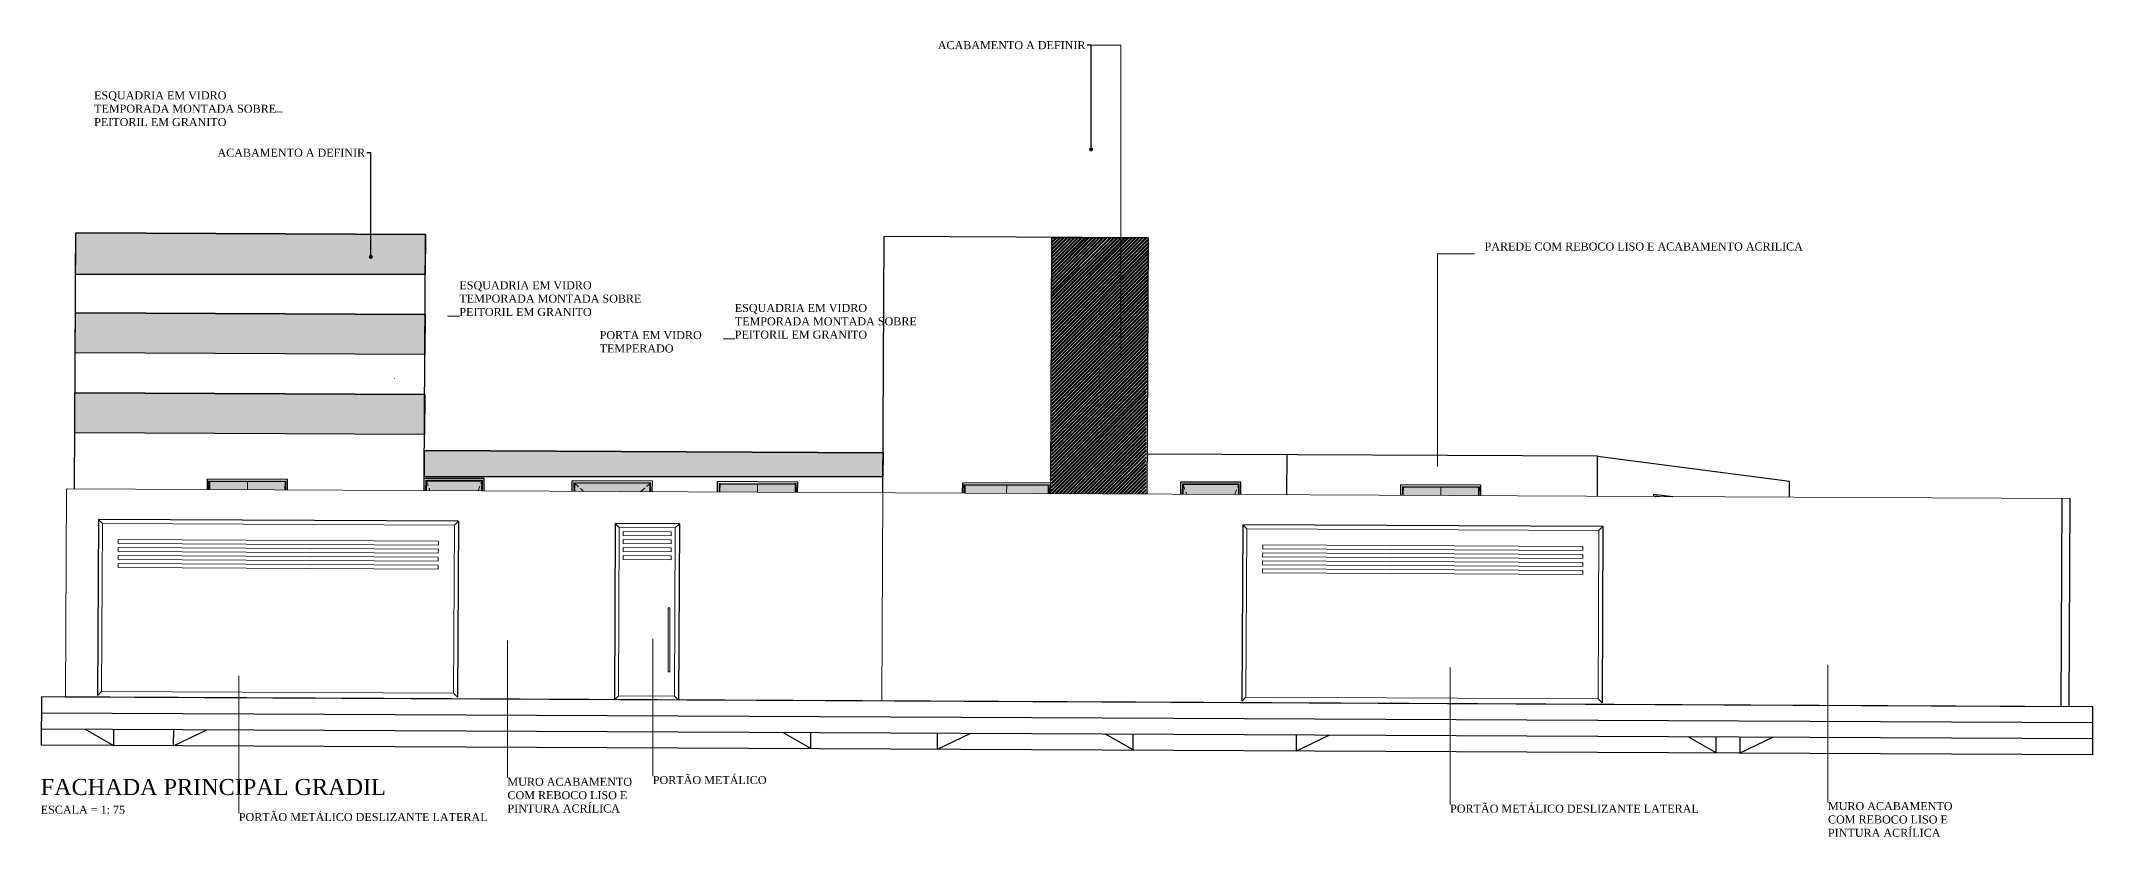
# Model space of a CAD drawing. Header units: millimetres. Extents: x 103208 to 171806, y -164 to 10038.
# Drawn here: x 122349 to 124913, y 2420 to 3414 of the extents above; entities that cross this region are included whole.
import ezdxf
from ezdxf import colors
from ezdxf.entities.mleader import LeaderData, LeaderLine
from ezdxf.math import Vec2, Vec3

# ---------------------------------------------------------------- set-up
doc = ezdxf.new("R2010")
doc.units = ezdxf.units.MM
doc.linetypes.add('HIDDEN', pattern=[9.525, 6.35, -3.175])
for name, color, linetype in [('01', 1, 'Continuous'), ('ACESSORIOS', 2, 'Continuous'), ('Grama', 84, 'Continuous'), ('JANELA', 2, 'Continuous'), ('Texto', 2, 'Continuous')]:
    doc.layers.add(name, color=color, linetype=linetype)
for name, color, linetype, lineweight in [('Fachadas - Varanda', 3, 'Continuous', 30), ('Hachura', 1, 'Continuous', 9), ('MURO', 3, 'Continuous', 0), ('Pilares Sub-solo', 7, 'Continuous', 70), ('Pisos Externos', 15, 'Continuous', 9), ('Portas - Janelas', 2, 'Continuous', 20), ('Projeção Portas', 55, 'HIDDEN', 5)]:
    doc.layers.add(name, color=color, linetype=linetype, lineweight=lineweight)
doc.styles.get("Standard").update_dxf_attribs({"font": 'arial.ttf'})
doc.styles.add('Valéria', font='romantic.ttf', dxfattribs={"height": 10})

# ---------------------------------------------------------------- blocks, each defined once
blk = doc.blocks.new('_Dot')
at = {"color": 0, "linetype": 'ByBlock', "lineweight": -2}
blk.add_line((-0.5, 0), (-1, 0), dxfattribs=at)
at = {"color": 0, "linetype": 'ByBlock', "const_width": 0.5}
blk.add_lwpolyline([(-0.25, 0, 1), (0.25, 0, 1)], format="xyb", close=True, dxfattribs=at)

msp = doc.modelspace()

# ---------------------------------------------------------------- hatches: boundary and pattern name
h = msp.add_hatch()
h.set_pattern_fill('ANGLE', color=42)
h.set_pattern_definition([(0, (5726.867, -13.8403), (0, 6.985), [5.08, -1.905]), (90, (5726.867, -13.8403), (-6.985, 4e-16), [5.08, -1.905])])
h.paths.add_polyline_path([(122391.90648, 3174.43072), (122828.90152, 3172.34778), (122828.66319, 3122.34835), (122391.68496, 3122.34835)])
h.paths.add_polyline_path([(122391.42984, 3074.43185), (122828.42487, 3072.34891), (122828.18655, 3022.34948), (122391.19151, 3024.43242)])
h.paths.add_polyline_path([(122390.95319, 2974.43299), (122827.94823, 2972.35005), (122827.7099, 2922.35062), (122390.95319, 2924.43242)])
h = msp.add_hatch()
h.set_pattern_fill('STEEL', color=42)
h.set_pattern_definition([(45, (5726.8673, -13.8403), (-2.24506403, 2.24506403), []), (45, (5726.8673, -12.253), (-2.24506403, 2.24506403), [])])
h.paths.add_polyline_path([(123611.69262, 3168.6166), (123731.99126, 3168.0432), (123728.88666, 2848.33447), (123611.35256, 2848.33447)])
h = msp.add_hatch()
h.set_pattern_fill('ANGLE', color=42)
h.set_pattern_definition([(0, (5726.2954, -133.839), (0, 6.985), [5.08, -1.905]), (90, (5726.2954, -133.839), (-6.985, 4e-16), [5.08, -1.905])])
h.paths.add_polyline_path([(122828.12546, 2901.87897), (123401.06294, 2899.14806), (123400.72049, 2870.46956), (122827.76999, 2870.46956)])
at = {"layer": 'Grama', "transparency": 33554559}
h = msp.add_hatch(dxfattribs=at)
h.set_pattern_fill('AR-RROOF', color=33, scale=0.4, angle=45)
h.set_pattern_definition([(45, (2223.852, 0), (8.6210459, 22.9894557), [152.4, -20.32, 50.8, -10.16]), (45, (2229.814, 13.147), (-16.7391974, 2.3707876), [30.48, -3.3528, 60.96, -7.62]), (45, (2221.337, 9.699), (32.5444482, 42.17128274), [81.28, -14.224, 40.64, -10.16])])
h.paths.add_polyline_path([(122559.42696, 2863.62871), (122653.37823, 2863.62871), (122653.37823, 2853.18077), (122559.42696, 2853.18077)])
h.paths.add_polyline_path([(122830.18152, 2864.3524), (122899.15636, 2864.3524), (122899.15636, 2852.00927), (122830.18152, 2852.00927)])
h.paths.add_polyline_path([(123015.42178, 2861.45521), (123109.37305, 2861.45521), (123109.37305, 2851.00727), (123015.42178, 2851.00727)])
h.paths.add_polyline_path([(123197.01972, 2860.58962), (123290.97099, 2860.58962), (123290.97099, 2850.14169), (123197.01972, 2850.14169)])
h.paths.add_polyline_path([(123503.21624, 2859.13013), (123607.1674, 2859.13013), (123607.1674, 2848.63454), (123503.21624, 2848.63454)])
h.paths.add_polyline_path([(123775.72088, 2859.84549), (123844.69573, 2859.84549), (123844.69573, 2847.50236), (123775.72088, 2847.50236)])
h.paths.add_polyline_path([(124050.88688, 2856.51966), (124144.83814, 2856.51966), (124144.83814, 2846.07173), (124050.88688, 2846.07173)])

# ---------------------------------------------------------------- linework, layer by layer
for p, q in [((122390.38122, 2854.43435, 9056.04215), (122391.90648, 3174.43072, 9056.04215)), ((122828.90152, 3172.34778, 1586.93176), (122391.90648, 3174.43072)), ((122827.44776, 2867.3524, 9056.04215), (122828.90152, 3172.34778, 9056.04215)), ((123400.46974, 2849.61976, 9056.04215), (123401.99501, 3169.61613, 9056.04215)), ((123731.99126, 3168.0432, 4866.46968), (123401.99501, 3169.61613, 3668.10016)), ((123610.22933, 2861.62009, 4429.60952), (123611.69262, 3168.6166, 4429.60952)), ((122828.66319, 3122.34835, 1586.93176), (122391.66816, 3122.34835)), ((122828.42487, 3072.34891, 1586.93176), (122391.42984, 3074.43185)), ((122828.18655, 3022.34948, 1586.93176), (122391.19151, 3024.43242)), ((122827.94823, 2972.35005, 1586.93176), (122390.95319, 2974.43299)), ((122827.7099, 2922.35062, 1586.93176), (122390.71487, 2924.43356)), ((123400.70807, 2899.61919, 3668.10016), (122827.61458, 2902.35084, 1586.93176)), ((124293.69792, 2895.36275, 6910.96071), (123730.70432, 2898.04626, 4866.46968)), ((123905.46401, 2847.2127, 9056.04215), (123905.70233, 2897.21214, 9056.04215)), ((124293.4596, 2845.36332, 9056.04215), (124293.69792, 2895.36275, 9056.04215)), ((124293.57555, 2895.37864, 6906.34034), (124533.5522, 2864.21915, 15967.00286)), ((123400.56507, 2869.61953, 3668.10016), (122827.45856, 2869.61953, 1586.36506)), ((124533.45687, 2844.21937, 9056.04215), (124533.5522, 2864.21915, 9056.04215)), ((122349.1424, 2594.62796), (122348.85641, 2534.62864)), ((124882.91361, 2582.55073, -145.25691), (122349.1424, 2594.62796, -9346.55598)), ((124912.62728, 2582.4091, 9163.94628), (122349.1424, 2594.62796, -145.25691)), ((124882.91361, 2582.55073, 9056.04215), (122379.14205, 2594.48497, -36.31423)), ((124912.53196, 2562.40933, 9163.94628), (122349.04707, 2574.62819, -145.25691)), ((124912.62728, 2522.40842, 9273.92752), (124912.62728, 2582.4091, 9273.92752)), ((124912.43663, 2542.40956, 9163.94628), (122348.95174, 2554.62842, -145.25691)), ((122439.58692, 2533.78427, 28.56648), (122404.23432, 2553.953, -209.10408)), ((122514.26617, 2533.84022, 564.36539), (122555.85671, 2553.6422, 823.99641)), ((123310.47293, 2530.35655, 3346.81352), (123275.67086, 2550.21121, 3112.84408)), ((123468.80602, 2529.60185, 3921.62405), (123509.74888, 2549.09547, 4177.21197)), ((123713.32361, 2528.43636, 16202.24916), (123678.52154, 2548.29102, 15968.27972)), ((123917.32472, 2527.46399, 16834.12915), (123958.26758, 2546.95761, 17089.71707)), ((124441.7722, 2524.96421, 18847.58402), (124406.97013, 2544.81887, 18613.61457)), ((124471.77186, 2524.82121, 18847.58402), (124512.71472, 2544.31483, 19103.17194)), ((124912.62728, 2522.40842, 9273.92752), (122348.85641, 2534.62864, -36.31423))]:
    msp.add_line(p, q)
msp.add_lwpolyline([(122391.90648, 3174.43072), (122828.90152, 3172.34778), (122828.66319, 3122.34835), (122391.68496, 3122.34835)], close=True)
for points, elevation in [([(123610.27497, 2848.61972), (123611.69262, 3168.6166), (123731.99126, 3168.0432), (123730.46599, 2848.04683)], 4429.60952), ([(122439.58692, 2533.78427), (122439.68225, 2553.78404)], 28.56648), ([(122514.26617, 2533.84022), (122514.3615, 2553.83999)], 564.36539), ([(123310.47293, 2530.35655), (123310.56678, 2550.04488)], 3346.81352), ([(123468.80602, 2529.60185), (123468.89987, 2549.29018)], 3921.62405), ([(123713.32361, 2528.43636), (123713.41746, 2548.12469)], 16202.24916), ([(123917.32472, 2527.46399), (123917.42004, 2547.46376)], 16834.12915), ([(124441.7722, 2524.96421), (124441.86605, 2544.65253)], 18847.58402), ([(124471.77186, 2524.82121), (124471.8657, 2544.50954)], 18847.58402)]:
    msp.add_lwpolyline(points, dxfattribs=dict(elevation=elevation))
for points, elevation in [([(122391.42984, 3074.43185), (122828.42487, 3072.34891), (122828.18655, 3022.34948), (122391.19151, 3024.43242)], 0), ([(122390.95319, 2974.43299), (122827.94823, 2972.35005), (122827.7099, 2922.35062), (122390.95319, 2924.43242)], 0), ([(122827.61458, 2902.35084), (123400.70807, 2899.61919), (123400.56507, 2869.61953), (122827.61458, 2869.61953)], 1586.93176)]:
    msp.add_lwpolyline(points, close=True, dxfattribs=dict(elevation=elevation))
at = {"layer": '01'}
for p, q in [((122558.37931, 2853.63359, 9056.04215), (122558.43174, 2864.63346, 9056.04215)), ((122654.37822, 2853.17601, 9056.04215), (122654.43065, 2864.17588, 9056.04215)), ((123502.16859, 2849.13501, 12483.37898), (123502.22102, 2860.13489, 12483.37898))]:
    msp.add_line(p, q, dxfattribs=at)
at = {"layer": 'ACESSORIOS'}
for p, q in [((122656.44016, 2866.16633, 965.95846), (122556.4413, 2866.64297, 602.81618)), ((122656.3782, 2853.16647, 9056.04215), (122656.44016, 2866.16633, 9056.04215)), ((122827.15691, 2852.35246, 1587.00338), (122827.18766, 2867.3524, 1587.00338)), ((122902.18851, 2867.35192, 5201.76298), (122827.18766, 2867.3524, 1587.00338)), ((122902.15634, 2851.99497, 1587.00338), (122902.18782, 2867.3524, 1587.00338)), ((123112.43498, 2863.99283, 2621.88725), (123012.43612, 2864.46947, 2258.74497)), ((123193.97209, 2850.60403, 9056.04215), (123194.03405, 2863.60388, 9056.04215)), ((123294.03292, 2863.12724, 3281.35363), (123194.03405, 2863.60388, 2918.21135)), ((123293.97095, 2850.12739, 9056.04215), (123294.03292, 2863.12724, 9056.04215)), ((123500.16861, 2849.14455, 9056.04215), (123500.23057, 2862.1444, 9056.04215)), ((123610.16736, 2848.62024, 9056.04215), (123610.22933, 2861.62009, 9056.04215)), ((123772.69628, 2847.84554, 5020.69559), (123772.72703, 2862.84549, 5020.69559)), ((123847.72788, 2862.84501, 8635.45518), (123772.72703, 2862.84549, 5020.69559)), ((123847.6957, 2847.48806, 5020.69559), (123847.72718, 2862.84549, 5020.69559)), ((124047.83924, 2846.53407, 8106.87756), (124047.90121, 2859.53392, 8106.87756)), ((124147.90007, 2859.05728, 2332.18904), (124047.90121, 2859.53392, 1969.04676)), ((124147.83811, 2846.05743, 8106.87756), (124147.90007, 2859.05728, 8106.87756)), ((124363.44288, 2848.06177, 3375.00113), (124387.68406, 2844.9142, 4290.26174)), ((124363.44288, 2848.06177, 5231.5229), (124363.44288, 2845.02975, 5246.14077)), ((122420.19026, 2816.43665, 9201.29906), (122419.14164, 2596.43915, 9201.29906)), ((122870.18514, 2814.29175, 10944.382), (122420.19026, 2816.43665, 9310.24175)), ((122420.19026, 2816.43665, 9201.29906), (122425.16637, 2811.41288, 9201.29906)), ((122865.16137, 2809.31564, 9201.29906), (122870.18514, 2814.29175, 9201.29906)), ((122870.18514, 2814.29175, 9201.29906), (122869.13652, 2594.29425, 9201.29906)), ((123066.18321, 2811.21268, 2454.84299), (123065.13459, 2591.21518, 2454.84299)), ((123146.1823, 2810.83137, 5200.19862), (123066.18321, 2811.21268, 4909.6848)), ((123071.15932, 2806.18891, 2454.84299), (123066.18321, 2811.21268, 2454.84299)), ((123141.15852, 2805.85526, 5182.0415), (123146.1823, 2810.83137, 5200.19862)), ((123146.1823, 2810.83137, 2454.84299), (123145.13368, 2590.83387, 2454.84299)), ((123850.27376, 2809.62015, 12869.39922), (123849.22514, 2589.62265, 12869.39922)), ((124300.26865, 2807.47525, 14612.48216), (123850.27376, 2809.62015, 12978.34191)), ((123850.27376, 2809.62015, 12869.39922), (123855.24987, 2804.59638, 12869.39922)), ((124295.24487, 2802.49914, 12869.39922), (124300.26865, 2807.47525, 12869.39922)), ((124300.26865, 2807.47525, 12869.39922), (124299.22003, 2587.47775, 12869.39922)), ((122419.14164, 2596.43915, 9201.29906), (122424.16541, 2601.41526, 9201.29906)), ((122869.13652, 2594.29425, 9201.29906), (122864.16041, 2599.31802, 9201.29906)), ((123065.13459, 2591.21518, 2454.84299), (123070.15836, 2596.19129, 2454.84299)), ((123145.13368, 2590.83387, 2454.84299), (123140.15757, 2595.85764, 2454.84299)), ((123849.22514, 2589.62265, 12869.39922), (123854.24892, 2594.59876, 12869.39922)), ((124299.22003, 2587.47775, 12869.39922), (124294.24392, 2592.50152, 12869.39922))]:
    msp.add_line(p, q, dxfattribs=at)
at = {"layer": 'Fachadas - Varanda'}
for p, q in [((123012.37415, 2851.46962, 9056.04215), (123012.43612, 2864.46947, 9056.04215)), ((124872.91373, 2582.5984, 9056.04215), (124874.153, 2842.59545, 9056.04215)), ((124882.91361, 2582.55073, 9056.04215), (124884.15289, 2842.54778, 9056.04215))]:
    msp.add_line(p, q, dxfattribs=at)
at = {"layer": 'Hachura'}
for p, q in [((122654.43065, 2864.17588, 958.69562), (122558.43174, 2864.63346, 610.07903)), ((122829.1569, 2852.34292, 1587.00338), (122829.18357, 2865.3524, 1587.00338)), ((122900.18372, 2865.3524, 106570.76368), (122829.18357, 2865.3524, 106570.76368)), ((122900.15635, 2852.00451, 1587.00338), (122900.18372, 2865.3524, 1587.00338)), ((123014.37413, 2851.46009, 9056.04215), (123014.42656, 2862.45996, 9056.04215)), ((123110.42547, 2862.00238, 2614.62441), (123014.42656, 2862.45996, 2266.00782)), ((123110.37304, 2851.00251, 9056.04215), (123110.42547, 2862.00238, 9056.04215)), ((123195.97207, 2850.5945, 9056.04215), (123196.0245, 2861.59437, 9056.04215)), ((123292.02341, 2861.1368, 3274.09079), (123196.0245, 2861.59437, 2925.4742)), ((123291.97098, 2850.13692, 9056.04215), (123292.02341, 2861.1368, 9056.04215)), ((123608.21981, 2859.62964, 4422.34667), (123502.22102, 2860.13489, 4037.41586)), ((123608.16738, 2848.62977, 9056.04215), (123608.21981, 2859.62964, 9056.04215)), ((123774.69626, 2847.83601, 5020.69559), (123774.72293, 2860.84549, 5020.69559)), ((123845.72308, 2860.84549, 110004.45588), (123774.72293, 2860.84549, 110004.45588)), ((123845.69572, 2847.49759, 5020.69559), (123845.72308, 2860.84549, 5020.69559)), ((124049.83922, 2846.52454, 8106.87756), (124049.89165, 2857.52441, 8106.87756)), ((124145.89056, 2857.06684, 2324.9262), (124049.89165, 2857.52441, 1976.30961)), ((124145.83813, 2846.06696, 8106.87756), (124145.89056, 2857.06684, 8106.87756)), ((124365.44288, 2845.78529, 3460.23726), (124371.55973, 2844.99106, 3691.18772)), ((124365.44288, 2845.78529, 5242.49816), (124365.44288, 2844.7769, 5247.35979)), ((122425.16637, 2811.41288, 9201.29906), (122424.16541, 2601.41526, 9201.29906)), ((122865.16137, 2809.31564, 10926.22489), (122425.16637, 2811.41288, 9328.39886)), ((122865.16137, 2809.31564, 9201.29906), (122864.16041, 2599.31802, 9201.29906)), ((123071.15932, 2806.18891, 2454.84299), (123070.15836, 2596.19129, 2454.84299)), ((123141.15852, 2805.85526, 5182.0415), (123071.15932, 2806.18891, 4927.84191)), ((123141.15852, 2805.85526, 2454.84299), (123140.15757, 2595.85764, 2454.84299)), ((123855.24987, 2804.59638, 12869.39922), (123854.24892, 2594.59876, 12869.39922)), ((124295.24487, 2802.49914, 14594.32505), (123855.24987, 2804.59638, 12996.49902)), ((124295.24487, 2802.49914, 12869.39922), (124294.24392, 2592.50152, 12869.39922)), ((122864.16041, 2599.31802, 10926.22489), (122424.16541, 2601.41526, 9328.39886)), ((123140.15757, 2595.85764, 5182.0415), (123070.15836, 2596.19129, 4927.84191)), ((124294.24392, 2592.50152, 14594.32505), (123854.24892, 2594.59876, 12996.49902))]:
    msp.add_line(p, q, dxfattribs=at)
at = {"layer": 'JANELA'}
for p, q in [((122556.37933, 2853.64312, 9056.04215), (122556.4413, 2866.64297, 9056.04215)), ((123610.22933, 2861.62009, 4429.60952), (123500.23057, 2862.1444, 4030.15301))]:
    msp.add_line(p, q, dxfattribs=at)
at = {"layer": 'MURO'}
for p, q in [((122380.38133, 2854.48201), (122379.14205, 2594.48497)), ((124884.15289, 2842.54778, 9056.04215), (122380.38133, 2854.48201, -36.31423)), ((123400.46974, 2849.61976, 3668.10016), (123399.23047, 2589.62271, 3668.10016))]:
    msp.add_line(p, q, dxfattribs=at)
at = {"layer": 'Pisos Externos'}
for p, q in [((123660.6753, 3408.59073, 3915.61449), (123698.05748, 3408.59073, 3915.61449)), ((123698.05748, 3408.59073, 3915.61449), (123698.05748, 3019.29296, 3915.61449)), ((122641.64039, 3325.40205), (122650.11773, 3325.11964)), ((124139.81326, 3148.12131, -768.95785), (124093.68429, 3148.12131, -768.95785)), ((124093.68429, 3148.12131, -768.95785), (124093.68429, 2882.47632, -768.95785)), ((122871.3102, 3070.27015, 81487.70464), (122856.28746, 3070.27015, 81487.70464)), ((123215.45145, 3041.92311), (123200.7746, 3041.92311)), ((122790.22336, 2992.53009, -768.95785), (122790.22336, 2992.01988, -768.95785)), ((122654.42588, 2863.17589, 958.69562), (122558.42697, 2863.63347, 610.07903)), ((122559.3793, 2853.62882, 9056.04215), (122559.43173, 2864.6287, 9056.04215)), ((122606.43119, 2864.40467, 784.38732), (122606.37876, 2853.4048, 784.38732)), ((122653.37823, 2853.18077, 9056.04215), (122653.43066, 2864.18065, 9056.04215)), ((122900.18167, 2864.3524, 106570.76368), (122829.18152, 2864.3524, 106570.76368)), ((122830.15689, 2852.33816, 1587.00338), (122830.18357, 2865.3524, 1587.00338)), ((122899.15636, 2852.00927, 1587.00338), (122899.18371, 2865.3524, 1587.00338)), ((123110.4207, 2861.00239, 2614.62441), (123014.42179, 2861.45997, 2266.00782)), ((123015.37412, 2851.45532, 9056.04215), (123015.42655, 2862.45519, 9056.04215)), ((123109.37305, 2851.00727, 9056.04215), (123109.42548, 2862.00715, 9056.04215)), ((123292.01864, 2860.13681, 3274.09079), (123196.01973, 2860.59439, 2925.4742)), ((123196.97206, 2850.58973, 9056.04215), (123197.02449, 2861.58961, 9056.04215)), ((123244.01919, 2860.3656, 3099.78249), (123243.97152, 2850.36571, 3099.78249)), ((123290.97099, 2850.14169, 9056.04215), (123291.02342, 2861.14156, 9056.04215)), ((123608.21505, 2858.62966, 4422.34667), (123502.21625, 2859.1349, 4037.41586)), ((123503.16858, 2849.13025, 12483.37898), (123503.22101, 2860.13012, 12483.37898)), ((123555.22042, 2859.88227, 4229.88127), (123555.16799, 2848.88239, 4229.88127)), ((123607.1674, 2848.63454, 9056.04215), (123607.21983, 2859.63441, 9056.04215)), ((123845.72103, 2859.84549, 110004.45588), (123774.72088, 2859.84549, 110004.45588)), ((123775.69626, 2847.83124, 5020.69559), (123775.72293, 2860.84549, 5020.69559)), ((123844.69573, 2847.50236, 5020.69559), (123844.72308, 2860.84549, 5020.69559)), ((124145.8858, 2856.06685, 2324.9262), (124049.88689, 2856.52443, 1976.30961)), ((124050.83921, 2846.51977, 8106.87756), (124050.89164, 2857.51965, 8106.87756)), ((124097.88634, 2856.29564, 2150.6179), (124097.83868, 2846.29575, 2150.6179)), ((124144.83814, 2846.07173, 8106.87756), (124144.89057, 2857.0716, 8106.87756)), ((124365.44288, 2844.7769, 3465.09889), (124366.44288, 2844.64705, 3502.85532)), ((124366.44288, 2845.65545, 5243.12416), (124366.44288, 2844.64705, 5247.98579)), ((123076.13543, 2801.16513, 2454.84299), (123076.1116, 2796.16519, 2454.84299)), ((123136.11091, 2795.8792, 5163.88439), (123076.1116, 2796.16519, 4945.99902)), ((123136.13475, 2800.87915, 5163.88439), (123076.13543, 2801.16513, 4945.99902)), ((123136.13475, 2800.87915, 2454.84299), (123136.11091, 2795.8792, 2454.84299)), ((122444.97548, 2771.318, 9201.29906), (122444.95165, 2766.31806, 9201.29906)), ((122844.97094, 2769.41142, 10853.59643), (122444.97548, 2771.318, 9401.02732)), ((122445.02315, 2781.31789, 9201.29906), (122444.99931, 2776.31794, 9201.29906)), ((122844.99477, 2774.41136, 10853.59643), (122444.99931, 2776.31794, 9401.02732)), ((122845.0186, 2779.41131, 10853.59643), (122445.02315, 2781.31789, 9401.02732)), ((122445.07081, 2791.31777, 9201.29906), (122445.04698, 2786.31783, 9201.29906)), ((122845.04243, 2784.41125, 10853.59643), (122445.04698, 2786.31783, 9401.02732)), ((122845.06627, 2789.41119, 10853.59643), (122445.07081, 2791.31777, 9401.02732)), ((122844.97094, 2769.41142, 9201.29906), (122844.9471, 2764.41148, 9201.29906)), ((122845.0186, 2779.41131, 9201.29906), (122844.99477, 2774.41136, 9201.29906)), ((122845.06627, 2789.41119, 9201.29906), (122845.04243, 2784.41125, 9201.29906)), ((123075.99244, 2771.16547, 2454.84299), (123075.9686, 2766.16553, 2454.84299)), ((123135.99175, 2770.87949, 5163.88439), (123075.99244, 2771.16547, 4945.99902)), ((123076.0401, 2781.16536, 2454.84299), (123076.01627, 2776.16542, 2454.84299)), ((123136.01559, 2775.87943, 5163.88439), (123076.01627, 2776.16542, 4945.99902)), ((123136.03942, 2780.87937, 5163.88439), (123076.0401, 2781.16536, 4945.99902)), ((123076.08776, 2791.16525, 2454.84299), (123076.06393, 2786.1653, 2454.84299)), ((123136.06325, 2785.87932, 5163.88439), (123076.06393, 2786.1653, 4945.99902)), ((123136.08708, 2790.87926, 5163.88439), (123076.08776, 2791.16525, 4945.99902)), ((123135.99175, 2770.87949, 2454.84299), (123135.96792, 2765.87954, 2454.84299)), ((123136.03942, 2780.87937, 2454.84299), (123136.01559, 2775.87943, 2454.84299)), ((123136.08708, 2790.87926, 2454.84299), (123136.06325, 2785.87932, 2454.84299)), ((123875.10665, 2774.50139, 12869.39922), (123875.08282, 2769.50145, 12869.39922)), ((124275.07828, 2767.59487, 14521.69659), (123875.08282, 2769.50145, 13069.12748)), ((124275.10211, 2772.59481, 14521.69659), (123875.10665, 2774.50139, 13069.12748)), ((123875.15432, 2784.50128, 12869.39922), (123875.13048, 2779.50133, 12869.39922)), ((124275.12594, 2777.59475, 14521.69659), (123875.13048, 2779.50133, 13069.12748)), ((124275.14977, 2782.5947, 14521.69659), (123875.15432, 2784.50128, 13069.12748)), ((124275.10211, 2772.59481, 12869.39922), (124275.07828, 2767.59487, 12869.39922)), ((124275.14977, 2782.5947, 12869.39922), (124275.12594, 2777.59475, 12869.39922)), ((122444.92782, 2761.31811, 9201.29906), (122444.90398, 2756.31817, 9201.29906)), ((122844.89944, 2754.41159, 10853.59643), (122444.90398, 2756.31817, 9401.02732)), ((122844.92327, 2759.41154, 10853.59643), (122444.92782, 2761.31811, 9401.02732)), ((122844.9471, 2764.41148, 10853.59643), (122444.95165, 2766.31806, 9401.02732)), ((122844.92327, 2759.41154, 9201.29906), (122844.89944, 2754.41159, 9201.29906)), ((123135.96792, 2765.87954, 5163.88439), (123075.9686, 2766.16553, 4945.99902)), ((123875.01132, 2754.50162, 12869.39922), (123874.98749, 2749.50167, 12869.39922)), ((124274.98295, 2747.59509, 14521.69659), (123874.98749, 2749.50167, 13069.12748)), ((124275.00678, 2752.59504, 14521.69659), (123875.01132, 2754.50162, 13069.12748)), ((123875.05899, 2764.5015, 12869.39922), (123875.03516, 2759.50156, 12869.39922)), ((124275.03061, 2757.59498, 14521.69659), (123875.03516, 2759.50156, 13069.12748)), ((124275.05444, 2762.59492, 14521.69659), (123875.05899, 2764.5015, 13069.12748)), ((124275.00678, 2752.59504, 12869.39922), (124274.98295, 2747.59509, 12869.39922)), ((124275.05444, 2762.59492, 12869.39922), (124275.03061, 2757.59498, 12869.39922)), ((123112.98322, 2495.90204, -623.70094), (123112.98322, 2667.22081, -623.70094)), ((122931.38179, 2493.70918, -623.70094), (122931.38179, 2665.02795, -623.70094)), ((122595.67086, 2449.72919), (122595.67086, 2621.04796)), ((123134.24157, 2625.88618, 5160.0385), (123132.24157, 2625.89571, 5152.77558)), ((124109.22682, 2460.16591), (124109.22682, 2631.48469)), ((124581.4852, 2463.35056), (124581.4852, 2634.66934))]:
    msp.add_line(p, q, dxfattribs=at)
at = {"layer": 'Pisos Externos', "elevation": 5152.77564}
for points in [[(123132.24157, 2705.89568), (123132.24157, 2625.89568)], [(123134.24157, 2625.88618), (123134.24157, 2705.89568), (123132.24157, 2705.89568)]]:
    msp.add_lwpolyline(points, dxfattribs=at)
at = {"layer": 'Portas - Janelas'}
msp.add_line((123112.37302, 2850.99297, 9056.04215), (123112.43498, 2863.99283, 9056.04215), dxfattribs=at)
at = {"layer": 'Projeção Portas'}
for p, q in [((122830.18152, 2864.3524, 1587.00338), (122834.43722, 2852.31776, 14612.18533)), ((122894.77374, 2852.03016, 14923.45047), (122899.18166, 2864.3524, 1587.00338)), ((123015.42178, 2861.45521, 2269.63924), (123026.56447, 2851.40198, 2310.27659)), ((123098.1827, 2851.06061, 2570.35564), (123109.42071, 2861.00716, 2610.99299)), ((123775.72088, 2859.84549, 5020.69559), (123779.97659, 2847.81084, 18045.87753)), ((123840.31311, 2847.52325, 18357.14268), (123844.72103, 2859.84549, 5020.69559))]:
    msp.add_line(p, q, dxfattribs=at)

# ---------------------------------------------------------------- texts
at = {"char_height": 10, "attachment_point": 1}
for s, insert, width in [('{\\fRomantic|b0|i0|c2|p2;\\C2;ESQUADRIA EM VIDRO \\PTEMPORADA MONTADA SOBRE\\PPEITORIL EM GRANITO}', (122414.89095, 3350.99573), 224.6255116), ('{\\fRomantic|b0|i0|c2|p2;\\C2;PAREDE COM REBOCO LISO E ACABAMENTO ACRILICA}', (124152.38456, 3162.22289, -768.95785), 395.0177353), ('{\\fRomantic|b0|i0|c2|p2;\\C2;ESQUADRIA EM VIDRO \\PTEMPORADA MONTADA SOBRE\\PPEITORIL EM GRANITO}', (122871.3102, 3113.81058, 81487.70464), 224.6255116), ('{\\fRomantic|b0|i0|c2|p2;\\C2;ESQUADRIA EM VIDRO \\PTEMPORADA MONTADA SOBRE\\PPEITORIL EM GRANITO}', (123215.45145, 3085.46355), 224.6255116), ('{\\fRomantic|b0|i0|c2|p2;\\C2;PORTA EM VIDRO\\PTEMPERADO}', (123046.60956, 3051.61089, 2382.7861), 125.3482265), ('{\\fRomantic|b0|i0|c2|p2;\\C2;MURO ACABAMENTO COM REBOCO LISO E PINTURA ACRÍLICA}', (122931.38179, 2493.70918, -623.70094), 156.3279308), ('{\\fRomantic|b0|i0|c2|p2;\\C2;PORTÃO METÁLICO}', (123112.98322, 2495.90204, -623.70094), 142.6991076), ('{\\fRomantic|b0|i0|c2|p2;\\C2;PORTÃO METÁLICO DESLIZANTE LATERAL}', (124109.22682, 2460.16591), 309.1780993), ('{\\fRomantic|b0|i0|c2|p2;\\C2;MURO ACABAMENTO COM REBOCO LISO E PINTURA ACRÍLICA}', (124581.4852, 2463.35056), 156.3279308), ('{\\fRomantic|b0|i0|c2|p2;\\C2;PORTÃO METÁLICO DESLIZANTE LATERAL}', (122595.67086, 2449.72919), 309.1780993)]:
    msp.add_mtext(s, dxfattribs=dict(at, insert=insert, width=width))
at = {"layer": 'Texto', "insert": (122348.1139, 2492.22991), "char_height": 10, "attachment_point": 1, "style": 'Valéria'}
msp.add_mtext('{\\H2x;\\C5;FACHADA PRINCIPAL GRADIL\\P\\H0.5x;\\C2;ESCALA = 1: 75}', dxfattribs=at)

# ---------------------------------------------------------------- leaders
at = {"layer": 'Pilares Sub-solo'}
ml = msp.add_multileader_mtext('Standard', dxfattribs=at)
ml.set_content('ACABAMENTO A DEFINIR', color=2, style='Valéria')
ml.set_leader_properties(color=15)
ml.set_arrow_properties(name='DOT')
ml.build(insert=Vec2(0, 0))
ml.multileader.update_dxf_attribs({"dogleg_length": 5, "arrow_head_size": 5})
ctx = ml.context
ctx.base_point, ctx.char_height, ctx.arrow_head_size, ctx.plane_origin = Vec3(123471.27589, 3408.59073, 3915.61449), 10, 5, Vec3(123660.6753, 3301.00783, 3915.61449)
ctx.text_align_type = 2
notes = []
notes.append((ctx, [(0, (1, 1, 0), (123660.6753, 3408.59073, 3915.61449), (-1, 0), 5, [(0, [(123660.6753, 3278.50641, 3915.61449)], 0, [])])]))
ctx.mtext.insert, ctx.mtext.alignment, ctx.mtext.flow_direction = Vec3(123653.6753, 3413.69428, 3915.61449), 3, 5
ml = msp.add_multileader_mtext('Standard', dxfattribs=at)
ml.set_content('ACABAMENTO A DEFINIR', color=2, style='Valéria')
ml.set_leader_properties(color=15)
ml.set_arrow_properties(name='DOT')
ml.build(insert=Vec2(0, 0))
ml.multileader.update_dxf_attribs({"dogleg_length": 5, "arrow_head_size": 5})
ctx = ml.context
ctx.base_point, ctx.char_height, ctx.arrow_head_size, ctx.plane_origin = Vec3(122571.20649, 3274.28433), 10, 5, Vec3(122760.6059, 3166.70142)
ctx.text_align_type = 2
notes.append((ctx, [(0, (1, 1, 0), (122760.6059, 3274.28433), (-1, 0), 5, [(0, [(122760.6059, 3144.2)], 0, [])])]))
ctx.mtext.insert, ctx.mtext.alignment, ctx.mtext.flow_direction = Vec3(122753.6059, 3279.38788), 3, 5
for ctx, leaders in notes:
    for number, flags, end, landing, length, lines in leaders:
        leader = LeaderData()
        leader.index, (leader.has_last_leader_line, leader.has_dogleg_vector, leader.attachment_direction) = number, flags
        leader.last_leader_point, leader.dogleg_vector, leader.dogleg_length = Vec3(end), Vec3(landing), length
        for number, points, colour, breaks in lines:
            line = LeaderLine()
            line.index, line.vertices, line.color, line.breaks = number, Vec3.list(points), colors.encode_raw_color(colour), breaks
            leader.lines.append(line)
        ctx.leaders.append(leader)

doc.saveas('drawing.dxf')
